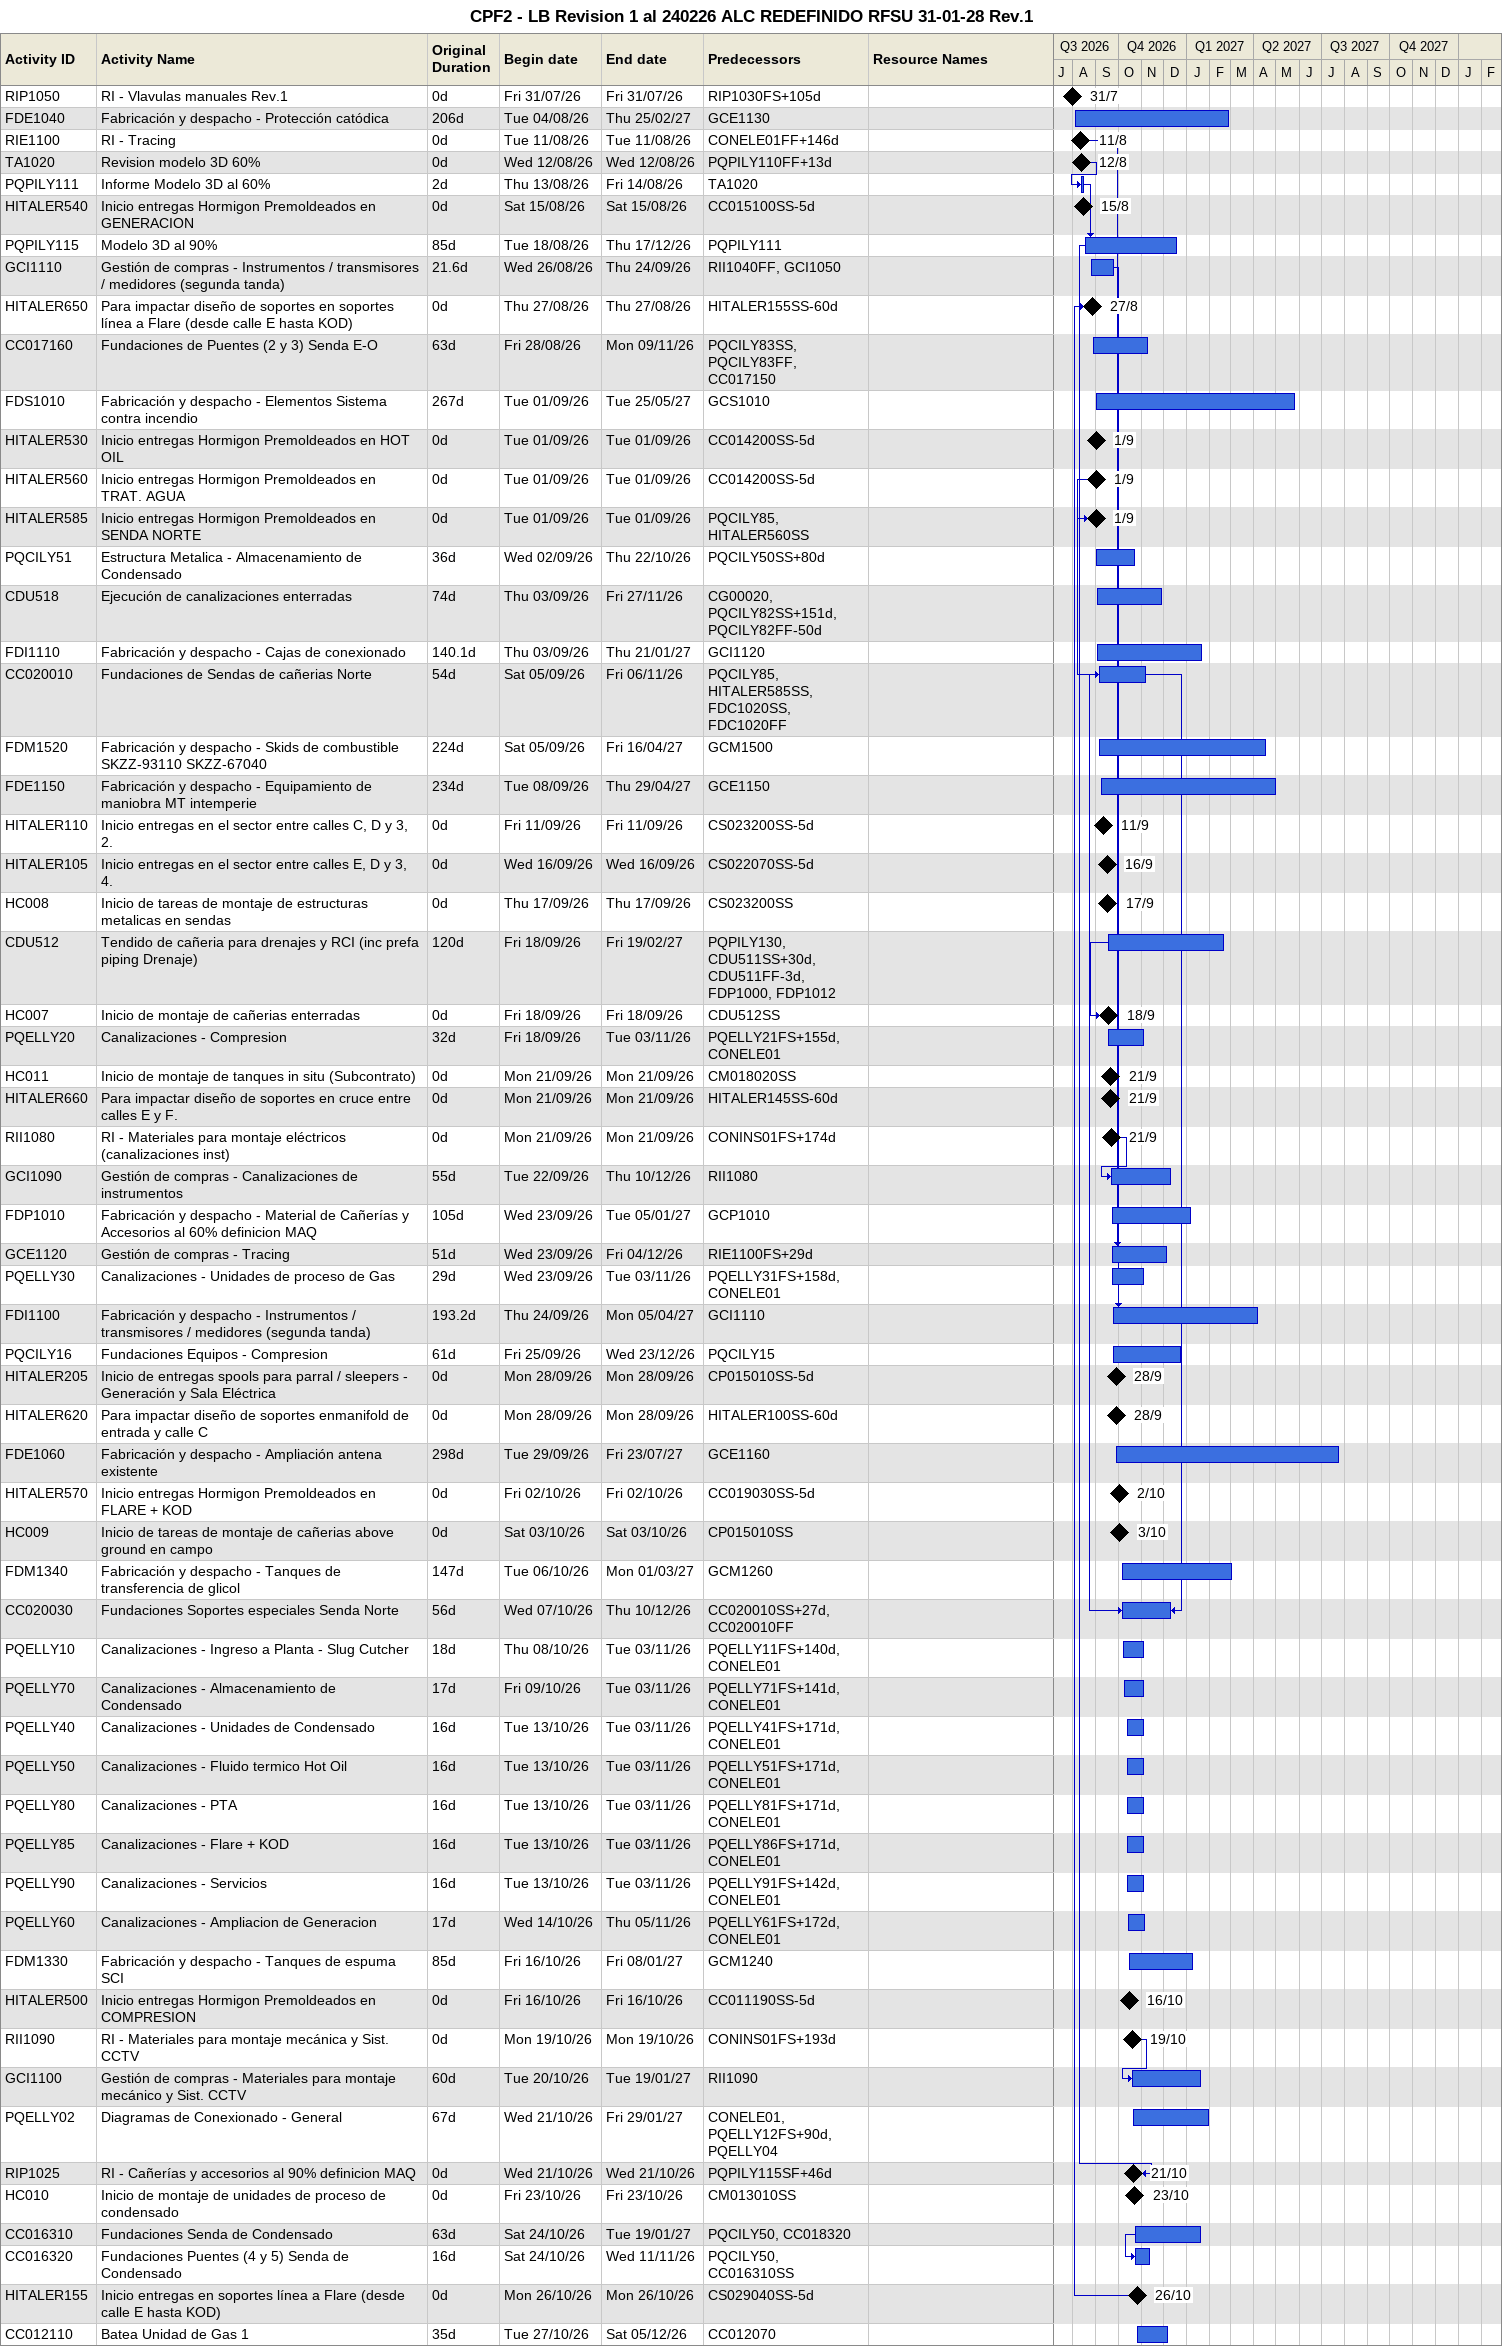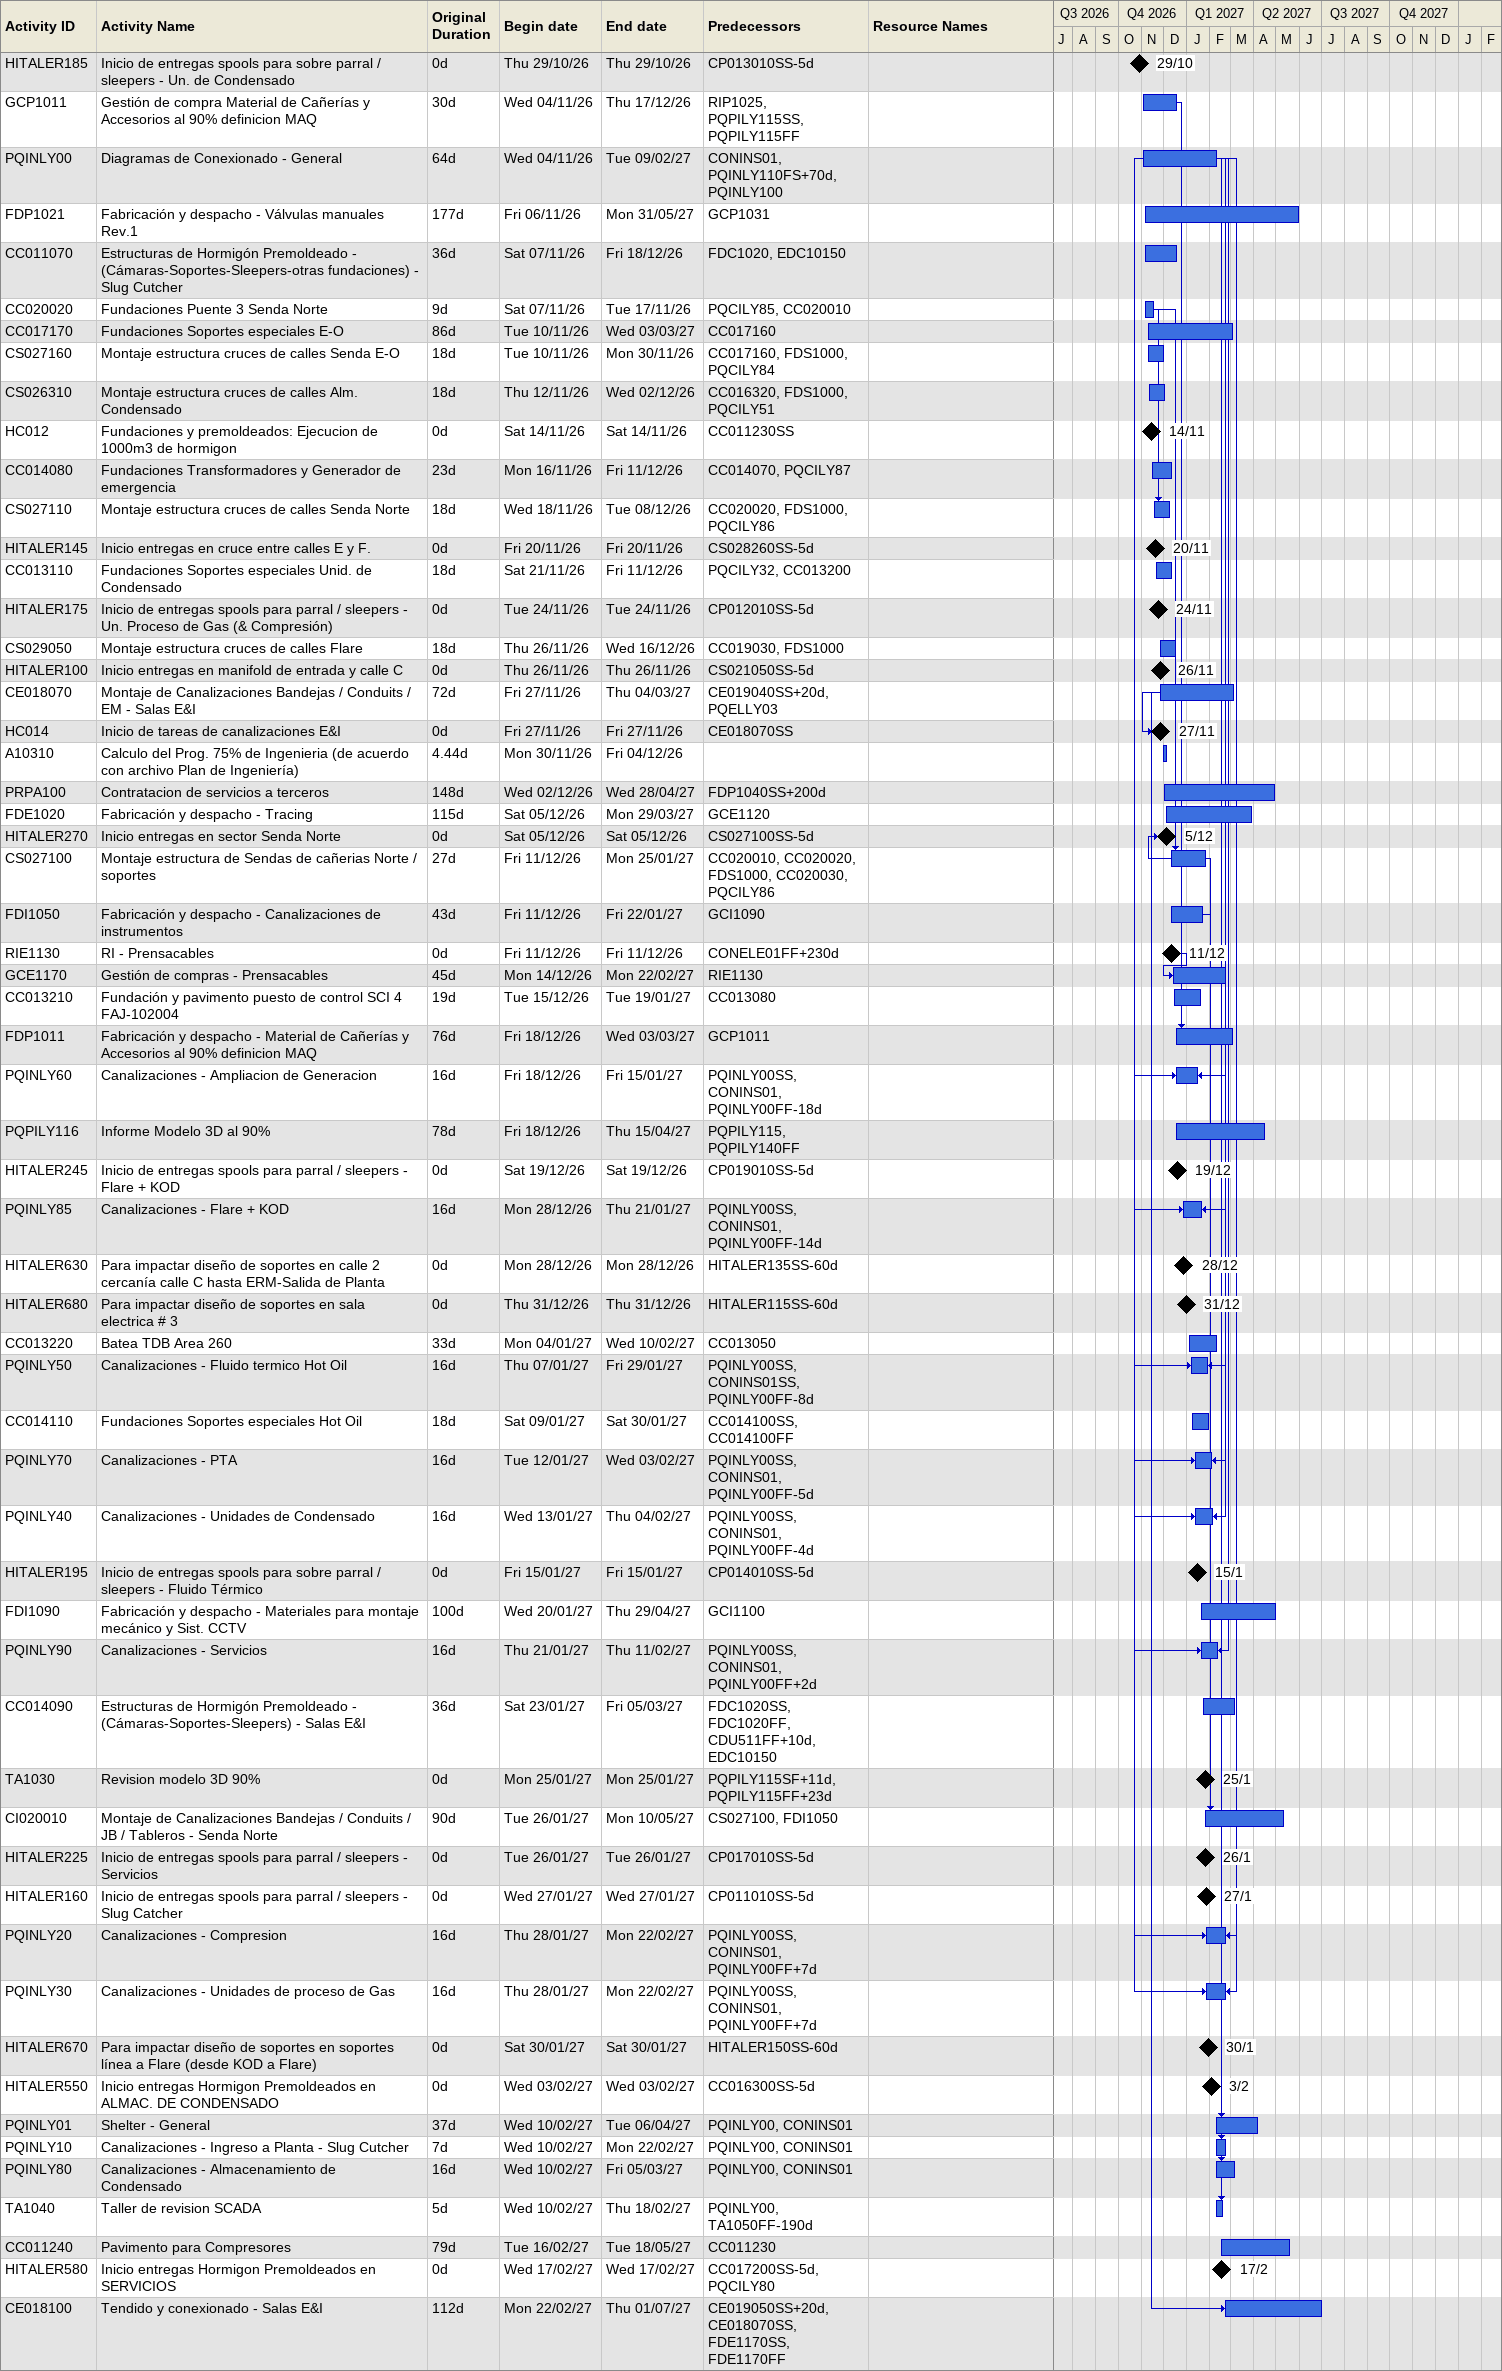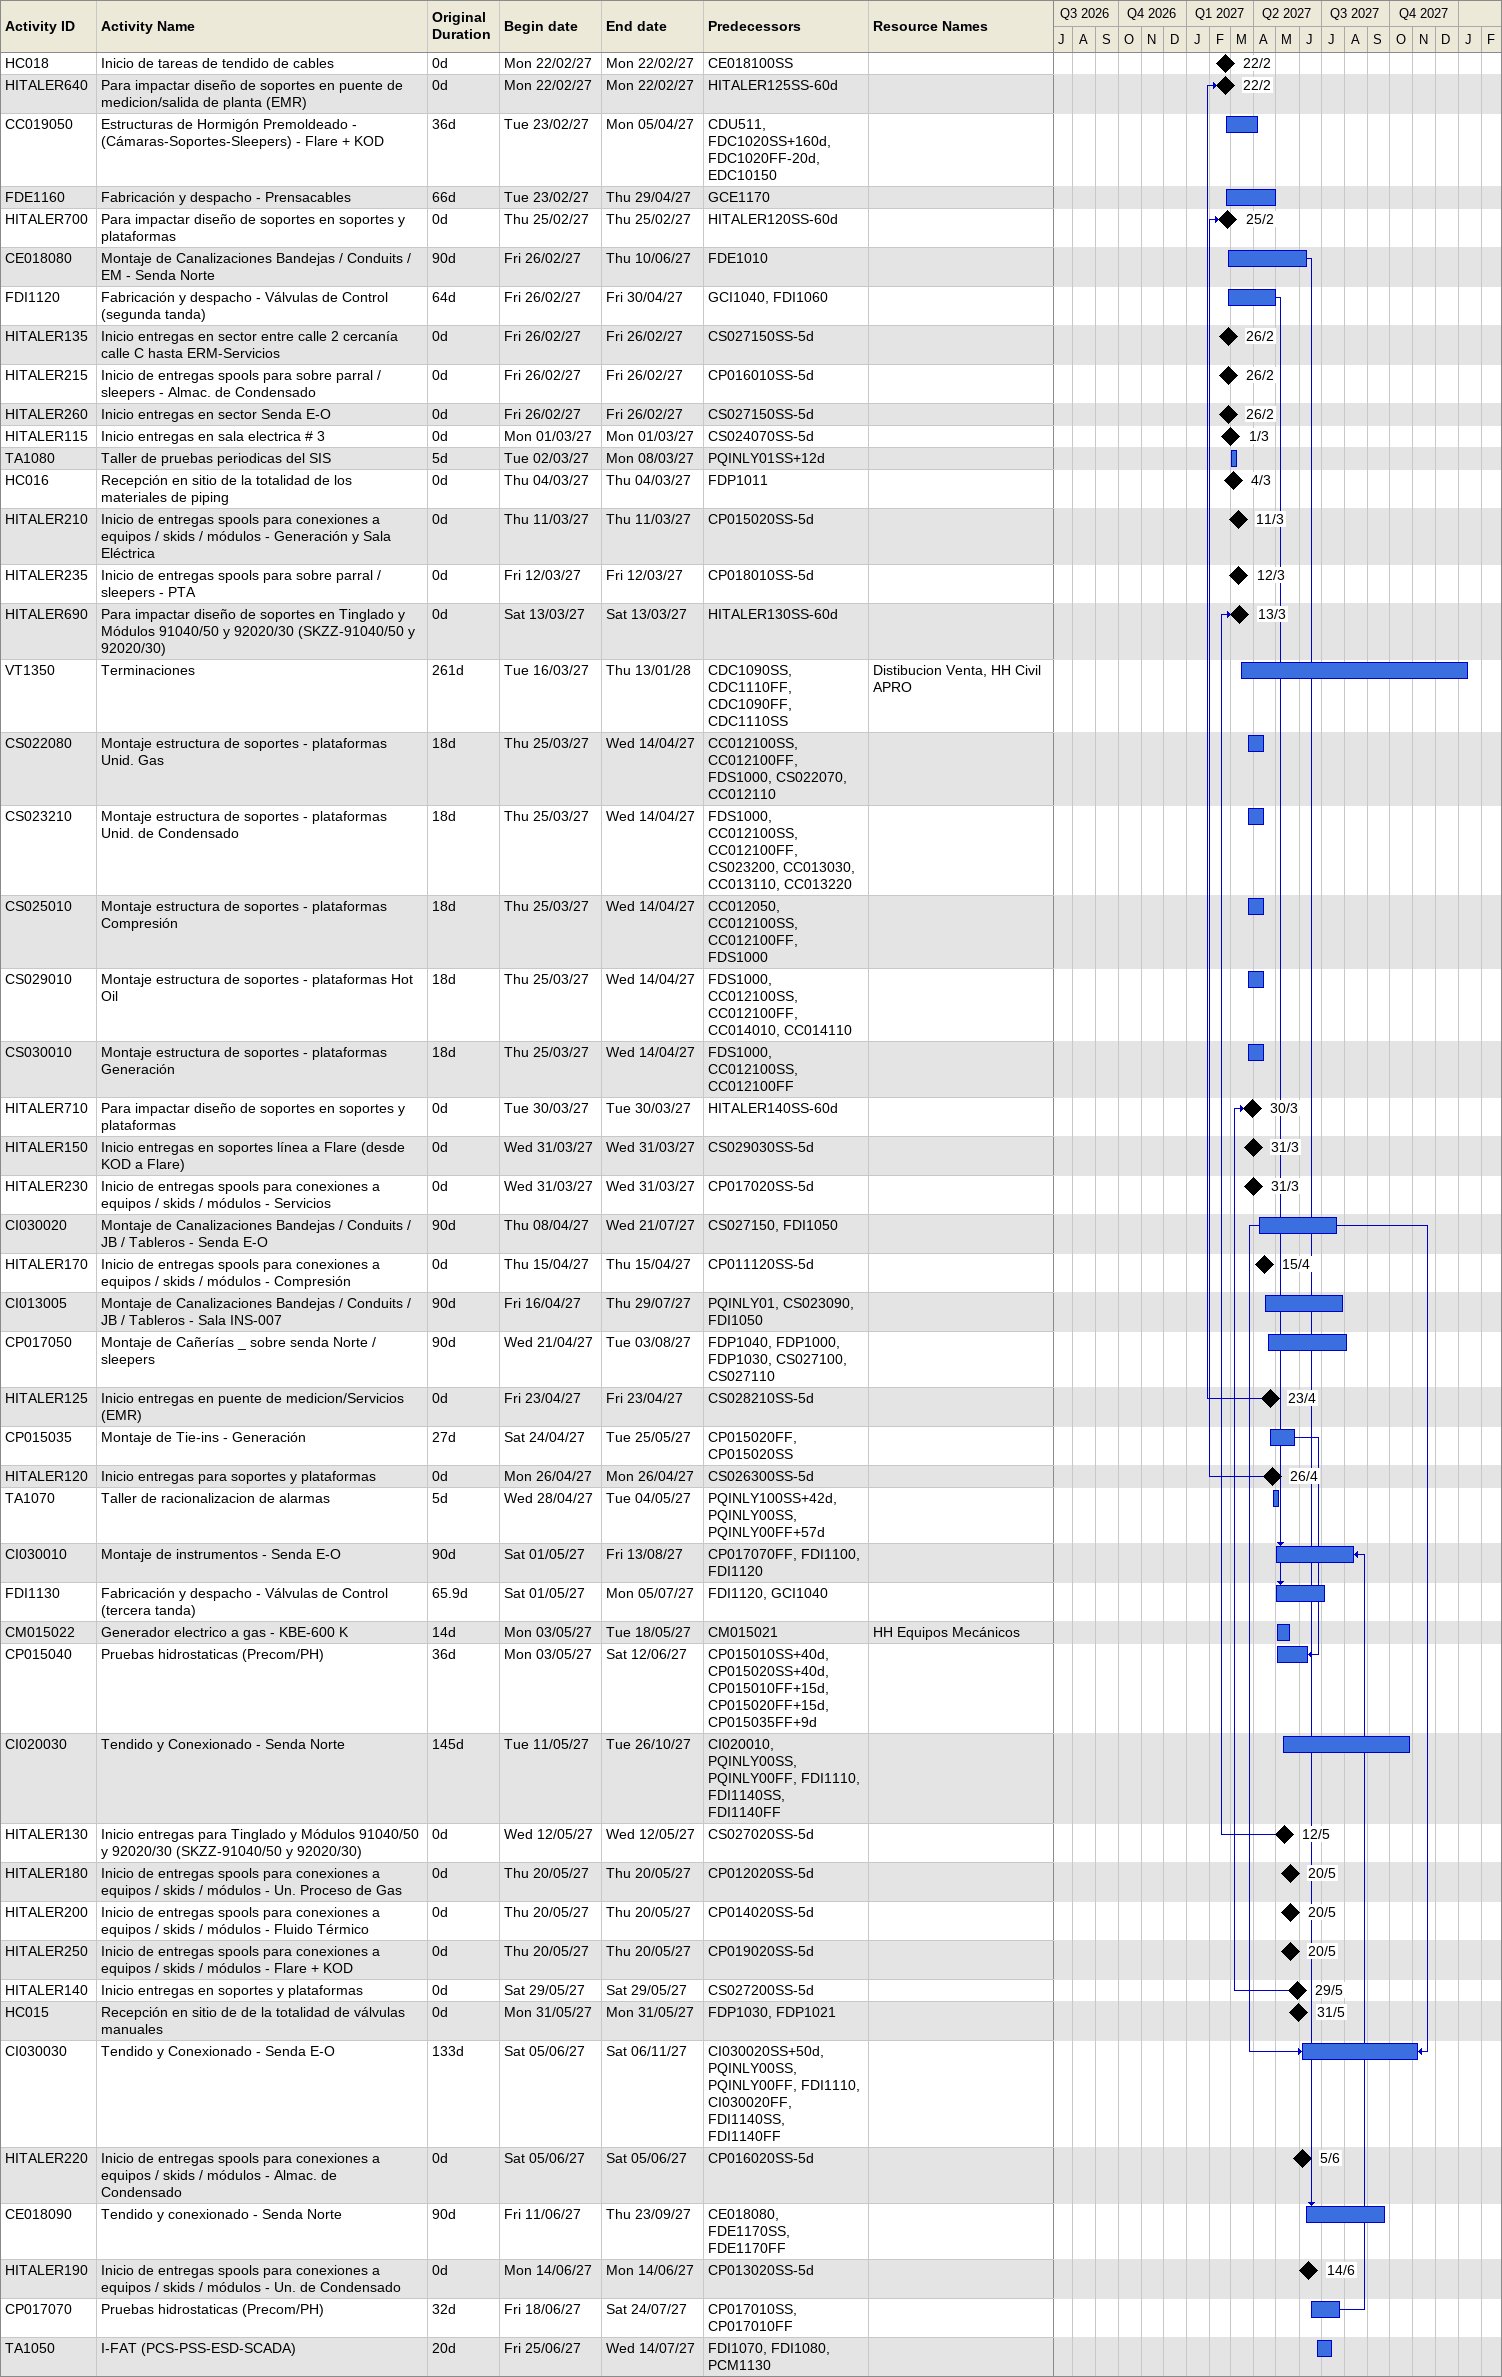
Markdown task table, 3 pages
CPF2 - LB Revision 1 al 240226 ALC REDEFINIDO RFSU 31-01-28 Rev.1

| ID | Level | Task | Original duration | Start | Finish | Predecessors | Resources |
|---|---|---|---|---|---|---|---|
| RIP1050 | 1 | RI - Vlavulas manuales Rev.1 | 0d | 2026-07-31 | 2026-07-31 | RIP1030FS+105d |  |
| FDE1040 | 1 | Fabricación y despacho - Protección catódica | 206d | 2026-08-04 | 2027-02-25 | GCE1130 |  |
| RIE1100 | 1 | RI - Tracing | 0d | 2026-08-11 | 2026-08-11 | CONELE01FF+146d |  |
| TA1020 | 1 | Revision modelo 3D 60% | 0d | 2026-08-12 | 2026-08-12 | PQPILY110FF+13d |  |
| PQPILY111 | 1 | Informe Modelo 3D al 60% | 2d | 2026-08-13 | 2026-08-14 | TA1020 |  |
| HITALER540 | 1 | Inicio entregas Hormigon Premoldeados en GENERACION | 0d | 2026-08-15 | 2026-08-15 | CC015100SS-5d |  |
| PQPILY115 | 1 | Modelo 3D al 90% | 85d | 2026-08-18 | 2026-12-17 | PQPILY111 |  |
| GCI1110 | 1 | Gestión de compras - Instrumentos / transmisores / medidores (segunda tanda) | 21.6d | 2026-08-26 | 2026-09-24 | RII1040FF, GCI1050 |  |
| HITALER650 | 1 | Para impactar diseño de soportes en soportes línea a Flare (desde calle E hasta KOD) | 0d | 2026-08-27 | 2026-08-27 | HITALER155SS-60d |  |
| CC017160 | 1 | Fundaciones de Puentes (2 y 3) Senda E-O | 63d | 2026-08-28 | 2026-11-09 | PQCILY83SS, PQCILY83FF, CC017150 |  |
| FDS1010 | 1 | Fabricación y despacho - Elementos Sistema contra incendio | 267d | 2026-09-01 | 2027-05-25 | GCS1010 |  |
| HITALER530 | 1 | Inicio entregas Hormigon Premoldeados en HOT OIL | 0d | 2026-09-01 | 2026-09-01 | CC014200SS-5d |  |
| HITALER560 | 1 | Inicio entregas Hormigon Premoldeados en TRAT. AGUA | 0d | 2026-09-01 | 2026-09-01 | CC014200SS-5d |  |
| HITALER585 | 1 | Inicio entregas Hormigon Premoldeados en SENDA NORTE | 0d | 2026-09-01 | 2026-09-01 | PQCILY85, HITALER560SS |  |
| PQCILY51 | 1 | Estructura Metalica - Almacenamiento de Condensado | 36d | 2026-09-02 | 2026-10-22 | PQCILY50SS+80d |  |
| CDU518 | 1 | Ejecución de canalizaciones enterradas | 74d | 2026-09-03 | 2026-11-27 | CG00020, PQCILY82SS+151d, PQCILY82FF-50d |  |
| FDI1110 | 1 | Fabricación y despacho - Cajas de conexionado | 140.1d | 2026-09-03 | 2027-01-21 | GCI1120 |  |
| CC020010 | 1 | Fundaciones de Sendas de cañerias Norte | 54d | 2026-09-05 | 2026-11-06 | PQCILY85, HITALER585SS, FDC1020SS, FDC1020FF |  |
| FDM1520 | 1 | Fabricación y despacho - Skids de combustible SKZZ-93110 SKZZ-67040 | 224d | 2026-09-05 | 2027-04-16 | GCM1500 |  |
| FDE1150 | 1 | Fabricación y despacho - Equipamiento de maniobra MT intemperie | 234d | 2026-09-08 | 2027-04-29 | GCE1150 |  |
| HITALER110 | 1 | Inicio entregas en el sector entre calles C, D y 3, 2. | 0d | 2026-09-11 | 2026-09-11 | CS023200SS-5d |  |
| HITALER105 | 1 | Inicio entregas en el sector entre calles E, D y 3, 4. | 0d | 2026-09-16 | 2026-09-16 | CS022070SS-5d |  |
| HC008 | 1 | Inicio de tareas de montaje de estructuras metalicas en sendas | 0d | 2026-09-17 | 2026-09-17 | CS023200SS |  |
| CDU512 | 1 | Tendido de cañeria para drenajes y RCI (inc prefa piping Drenaje) | 120d | 2026-09-18 | 2027-02-19 | PQPILY130, CDU511SS+30d, CDU511FF-3d, FDP1000, FDP1012 |  |
| HC007 | 1 | Inicio de montaje de cañerias enterradas | 0d | 2026-09-18 | 2026-09-18 | CDU512SS |  |
| PQELLY20 | 1 | Canalizaciones - Compresion | 32d | 2026-09-18 | 2026-11-03 | PQELLY21FS+155d, CONELE01 |  |
| HC011 | 1 | Inicio de montaje de tanques in situ (Subcontrato) | 0d | 2026-09-21 | 2026-09-21 | CM018020SS |  |
| HITALER660 | 1 | Para impactar diseño de soportes en cruce entre calles E y F. | 0d | 2026-09-21 | 2026-09-21 | HITALER145SS-60d |  |
| RII1080 | 1 | RI - Materiales para montaje eléctricos (canalizaciones inst) | 0d | 2026-09-21 | 2026-09-21 | CONINS01FS+174d |  |
| GCI1090 | 1 | Gestión de compras - Canalizaciones de instrumentos | 55d | 2026-09-22 | 2026-12-10 | RII1080 |  |
| FDP1010 | 1 | Fabricación y despacho - Material de Cañerías y Accesorios al 60% definicion MAQ | 105d | 2026-09-23 | 2027-01-05 | GCP1010 |  |
| GCE1120 | 1 | Gestión de compras - Tracing | 51d | 2026-09-23 | 2026-12-04 | RIE1100FS+29d |  |
| PQELLY30 | 1 | Canalizaciones - Unidades de proceso de Gas | 29d | 2026-09-23 | 2026-11-03 | PQELLY31FS+158d, CONELE01 |  |
| FDI1100 | 1 | Fabricación y despacho - Instrumentos / transmisores / medidores (segunda tanda) | 193.2d | 2026-09-24 | 2027-04-05 | GCI1110 |  |
| PQCILY16 | 1 | Fundaciones Equipos - Compresion | 61d | 2026-09-25 | 2026-12-23 | PQCILY15 |  |
| HITALER205 | 1 | Inicio de entregas spools para parral / sleepers - Generación y Sala Eléctrica | 0d | 2026-09-28 | 2026-09-28 | CP015010SS-5d |  |
| HITALER620 | 1 | Para impactar diseño de soportes enmanifold de entrada y calle C | 0d | 2026-09-28 | 2026-09-28 | HITALER100SS-60d |  |
| FDE1060 | 1 | Fabricación y despacho - Ampliación antena existente | 298d | 2026-09-29 | 2027-07-23 | GCE1160 |  |
| HITALER570 | 1 | Inicio entregas Hormigon Premoldeados en FLARE + KOD | 0d | 2026-10-02 | 2026-10-02 | CC019030SS-5d |  |
| HC009 | 1 | Inicio de tareas de montaje de cañerias above ground en campo | 0d | 2026-10-03 | 2026-10-03 | CP015010SS |  |
| FDM1340 | 1 | Fabricación y despacho - Tanques de transferencia de glicol | 147d | 2026-10-06 | 2027-03-01 | GCM1260 |  |
| CC020030 | 1 | Fundaciones Soportes especiales Senda Norte | 56d | 2026-10-07 | 2026-12-10 | CC020010SS+27d, CC020010FF |  |
| PQELLY10 | 1 | Canalizaciones - Ingreso a Planta - Slug Cutcher | 18d | 2026-10-08 | 2026-11-03 | PQELLY11FS+140d, CONELE01 |  |
| PQELLY70 | 1 | Canalizaciones - Almacenamiento de Condensado | 17d | 2026-10-09 | 2026-11-03 | PQELLY71FS+141d, CONELE01 |  |
| PQELLY40 | 1 | Canalizaciones - Unidades de Condensado | 16d | 2026-10-13 | 2026-11-03 | PQELLY41FS+171d, CONELE01 |  |
| PQELLY50 | 1 | Canalizaciones - Fluido termico Hot Oil | 16d | 2026-10-13 | 2026-11-03 | PQELLY51FS+171d, CONELE01 |  |
| PQELLY80 | 1 | Canalizaciones - PTA | 16d | 2026-10-13 | 2026-11-03 | PQELLY81FS+171d, CONELE01 |  |
| PQELLY85 | 1 | Canalizaciones - Flare + KOD | 16d | 2026-10-13 | 2026-11-03 | PQELLY86FS+171d, CONELE01 |  |
| PQELLY90 | 1 | Canalizaciones - Servicios | 16d | 2026-10-13 | 2026-11-03 | PQELLY91FS+142d, CONELE01 |  |
| PQELLY60 | 1 | Canalizaciones - Ampliacion de Generacion | 17d | 2026-10-14 | 2026-11-05 | PQELLY61FS+172d, CONELE01 |  |
| FDM1330 | 1 | Fabricación y despacho - Tanques de espuma SCI | 85d | 2026-10-16 | 2027-01-08 | GCM1240 |  |
| HITALER500 | 1 | Inicio entregas Hormigon Premoldeados en COMPRESION | 0d | 2026-10-16 | 2026-10-16 | CC011190SS-5d |  |
| RII1090 | 1 | RI - Materiales para montaje mecánica y Sist. CCTV | 0d | 2026-10-19 | 2026-10-19 | CONINS01FS+193d |  |
| GCI1100 | 1 | Gestión de compras - Materiales para montaje mecánico y Sist. CCTV | 60d | 2026-10-20 | 2027-01-19 | RII1090 |  |
| PQELLY02 | 1 | Diagramas de Conexionado - General | 67d | 2026-10-21 | 2027-01-29 | CONELE01, PQELLY12FS+90d, PQELLY04 |  |
| RIP1025 | 1 | RI - Cañerías y accesorios al 90% definicion MAQ | 0d | 2026-10-21 | 2026-10-21 | PQPILY115SF+46d |  |
| HC010 | 1 | Inicio de montaje de unidades de proceso de condensado | 0d | 2026-10-23 | 2026-10-23 | CM013010SS |  |
| CC016310 | 1 | Fundaciones Senda de Condensado | 63d | 2026-10-24 | 2027-01-19 | PQCILY50, CC018320 |  |
| CC016320 | 1 | Fundaciones Puentes (4 y 5) Senda de Condensado | 16d | 2026-10-24 | 2026-11-11 | PQCILY50, CC016310SS |  |
| HITALER155 | 1 | Inicio entregas en soportes línea a Flare (desde calle E hasta KOD) | 0d | 2026-10-26 | 2026-10-26 | CS029040SS-5d |  |
| CC012110 | 1 | Batea Unidad de Gas 1 | 35d | 2026-10-27 | 2026-12-05 | CC012070 |  |
| HITALER185 | 1 | Inicio de entregas spools para sobre parral / sleepers - Un. de Condensado | 0d | 2026-10-29 | 2026-10-29 | CP013010SS-5d |  |
| GCP1011 | 1 | Gestión de compra Material de Cañerías y Accesorios al 90% definicion MAQ | 30d | 2026-11-04 | 2026-12-17 | RIP1025, PQPILY115SS, PQPILY115FF |  |
| PQINLY00 | 1 | Diagramas de Conexionado - General | 64d | 2026-11-04 | 2027-02-09 | CONINS01, PQINLY110FS+70d, PQINLY100 |  |
| FDP1021 | 1 | Fabricación y despacho - Válvulas manuales Rev.1 | 177d | 2026-11-06 | 2027-05-31 | GCP1031 |  |
| CC011070 | 1 | Estructuras de Hormigón Premoldeado - (Cámaras-Soportes-Sleepers-otras fundaciones) - Slug Cutcher | 36d | 2026-11-07 | 2026-12-18 | FDC1020, EDC10150 |  |
| CC020020 | 1 | Fundaciones Puente 3 Senda Norte | 9d | 2026-11-07 | 2026-11-17 | PQCILY85, CC020010 |  |
| CC017170 | 1 | Fundaciones Soportes especiales E-O | 86d | 2026-11-10 | 2027-03-03 | CC017160 |  |
| CS027160 | 1 | Montaje estructura cruces de calles Senda E-O | 18d | 2026-11-10 | 2026-11-30 | CC017160, FDS1000, PQCILY84 |  |
| CS026310 | 1 | Montaje estructura cruces de calles Alm. Condensado | 18d | 2026-11-12 | 2026-12-02 | CC016320, FDS1000, PQCILY51 |  |
| HC012 | 1 | Fundaciones y premoldeados: Ejecucion de 1000m3 de hormigon | 0d | 2026-11-14 | 2026-11-14 | CC011230SS |  |
| CC014080 | 1 | Fundaciones Transformadores y Generador de emergencia | 23d | 2026-11-16 | 2026-12-11 | CC014070, PQCILY87 |  |
| CS027110 | 1 | Montaje estructura cruces de calles Senda Norte | 18d | 2026-11-18 | 2026-12-08 | CC020020, FDS1000, PQCILY86 |  |
| HITALER145 | 1 | Inicio entregas en cruce entre calles E y F. | 0d | 2026-11-20 | 2026-11-20 | CS028260SS-5d |  |
| CC013110 | 1 | Fundaciones Soportes especiales Unid. de Condensado | 18d | 2026-11-21 | 2026-12-11 | PQCILY32, CC013200 |  |
| HITALER175 | 1 | Inicio de entregas spools para parral / sleepers - Un. Proceso de Gas (& Compresión) | 0d | 2026-11-24 | 2026-11-24 | CP012010SS-5d |  |
| CS029050 | 1 | Montaje estructura cruces de calles Flare | 18d | 2026-11-26 | 2026-12-16 | CC019030, FDS1000 |  |
| HITALER100 | 1 | Inicio entregas en manifold de entrada y calle C | 0d | 2026-11-26 | 2026-11-26 | CS021050SS-5d |  |
| CE018070 | 1 | Montaje de Canalizaciones Bandejas / Conduits / EM - Salas E&I | 72d | 2026-11-27 | 2027-03-04 | CE019040SS+20d, PQELLY03 |  |
| HC014 | 1 | Inicio de tareas de canalizaciones E&I | 0d | 2026-11-27 | 2026-11-27 | CE018070SS |  |
| A10310 | 1 | Calculo del Prog. 75% de Ingenieria (de acuerdo con archivo Plan de Ingeniería) | 4.44d | 2026-11-30 | 2026-12-04 |  |  |
| PRPA100 | 1 | Contratacion de servicios a terceros | 148d | 2026-12-02 | 2027-04-28 | FDP1040SS+200d |  |
| FDE1020 | 1 | Fabricación y despacho - Tracing | 115d | 2026-12-05 | 2027-03-29 | GCE1120 |  |
| HITALER270 | 1 | Inicio entregas en sector Senda Norte | 0d | 2026-12-05 | 2026-12-05 | CS027100SS-5d |  |
| CS027100 | 1 | Montaje estructura de Sendas de cañerias Norte / soportes | 27d | 2026-12-11 | 2027-01-25 | CC020010, CC020020, FDS1000, CC020030, PQCILY86 |  |
| FDI1050 | 1 | Fabricación y despacho - Canalizaciones de instrumentos | 43d | 2026-12-11 | 2027-01-22 | GCI1090 |  |
| RIE1130 | 1 | RI - Prensacables | 0d | 2026-12-11 | 2026-12-11 | CONELE01FF+230d |  |
| GCE1170 | 1 | Gestión de compras - Prensacables | 45d | 2026-12-14 | 2027-02-22 | RIE1130 |  |
| CC013210 | 1 | Fundación y pavimento puesto de control SCI 4 FAJ-102004 | 19d | 2026-12-15 | 2027-01-19 | CC013080 |  |
| FDP1011 | 1 | Fabricación y despacho - Material de Cañerías y Accesorios al 90% definicion MAQ | 76d | 2026-12-18 | 2027-03-03 | GCP1011 |  |
| PQINLY60 | 1 | Canalizaciones - Ampliacion de Generacion | 16d | 2026-12-18 | 2027-01-15 | PQINLY00SS, CONINS01, PQINLY00FF-18d |  |
| PQPILY116 | 1 | Informe Modelo 3D al 90% | 78d | 2026-12-18 | 2027-04-15 | PQPILY115, PQPILY140FF |  |
| HITALER245 | 1 | Inicio de entregas spools para parral / sleepers - Flare + KOD | 0d | 2026-12-19 | 2026-12-19 | CP019010SS-5d |  |
| PQINLY85 | 1 | Canalizaciones - Flare + KOD | 16d | 2026-12-28 | 2027-01-21 | PQINLY00SS, CONINS01, PQINLY00FF-14d |  |
| HITALER630 | 1 | Para impactar diseño de soportes en calle 2 cercanía calle C hasta ERM-Salida de Planta | 0d | 2026-12-28 | 2026-12-28 | HITALER135SS-60d |  |
| HITALER680 | 1 | Para impactar diseño de soportes en sala electrica # 3 | 0d | 2026-12-31 | 2026-12-31 | HITALER115SS-60d |  |
| CC013220 | 1 | Batea TDB Area 260 | 33d | 2027-01-04 | 2027-02-10 | CC013050 |  |
| PQINLY50 | 1 | Canalizaciones - Fluido termico Hot Oil | 16d | 2027-01-07 | 2027-01-29 | PQINLY00SS, CONINS01SS, PQINLY00FF-8d |  |
| CC014110 | 1 | Fundaciones Soportes especiales Hot Oil | 18d | 2027-01-09 | 2027-01-30 | CC014100SS, CC014100FF |  |
| PQINLY70 | 1 | Canalizaciones - PTA | 16d | 2027-01-12 | 2027-02-03 | PQINLY00SS, CONINS01, PQINLY00FF-5d |  |
| PQINLY40 | 1 | Canalizaciones - Unidades de Condensado | 16d | 2027-01-13 | 2027-02-04 | PQINLY00SS, CONINS01, PQINLY00FF-4d |  |
| HITALER195 | 1 | Inicio de entregas spools para sobre parral / sleepers - Fluido Térmico | 0d | 2027-01-15 | 2027-01-15 | CP014010SS-5d |  |
| FDI1090 | 1 | Fabricación y despacho - Materiales para montaje mecánico y Sist. CCTV | 100d | 2027-01-20 | 2027-04-29 | GCI1100 |  |
| PQINLY90 | 1 | Canalizaciones - Servicios | 16d | 2027-01-21 | 2027-02-11 | PQINLY00SS, CONINS01, PQINLY00FF+2d |  |
| CC014090 | 1 | Estructuras de Hormigón Premoldeado - (Cámaras-Soportes-Sleepers) - Salas E&I | 36d | 2027-01-23 | 2027-03-05 | FDC1020SS, FDC1020FF, CDU511FF+10d, EDC10150 |  |
| TA1030 | 1 | Revision modelo 3D 90% | 0d | 2027-01-25 | 2027-01-25 | PQPILY115SF+11d, PQPILY115FF+23d |  |
| CI020010 | 1 | Montaje de Canalizaciones Bandejas / Conduits / JB / Tableros - Senda Norte | 90d | 2027-01-26 | 2027-05-10 | CS027100, FDI1050 |  |
| HITALER225 | 1 | Inicio de entregas spools para parral / sleepers - Servicios | 0d | 2027-01-26 | 2027-01-26 | CP017010SS-5d |  |
| HITALER160 | 1 | Inicio de entregas spools para parral / sleepers - Slug Catcher | 0d | 2027-01-27 | 2027-01-27 | CP011010SS-5d |  |
| PQINLY20 | 1 | Canalizaciones - Compresion | 16d | 2027-01-28 | 2027-02-22 | PQINLY00SS, CONINS01, PQINLY00FF+7d |  |
| PQINLY30 | 1 | Canalizaciones - Unidades de proceso de Gas | 16d | 2027-01-28 | 2027-02-22 | PQINLY00SS, CONINS01, PQINLY00FF+7d |  |
| HITALER670 | 1 | Para impactar diseño de soportes en soportes línea a Flare (desde KOD a Flare) | 0d | 2027-01-30 | 2027-01-30 | HITALER150SS-60d |  |
| HITALER550 | 1 | Inicio entregas Hormigon Premoldeados en ALMAC. DE CONDENSADO | 0d | 2027-02-03 | 2027-02-03 | CC016300SS-5d |  |
| PQINLY01 | 1 | Shelter - General | 37d | 2027-02-10 | 2027-04-06 | PQINLY00, CONINS01 |  |
| PQINLY10 | 1 | Canalizaciones - Ingreso a Planta - Slug Cutcher | 7d | 2027-02-10 | 2027-02-22 | PQINLY00, CONINS01 |  |
| PQINLY80 | 1 | Canalizaciones - Almacenamiento de Condensado | 16d | 2027-02-10 | 2027-03-05 | PQINLY00, CONINS01 |  |
| TA1040 | 1 | Taller de revision SCADA | 5d | 2027-02-10 | 2027-02-18 | PQINLY00, TA1050FF-190d |  |
| CC011240 | 1 | Pavimento para Compresores | 79d | 2027-02-16 | 2027-05-18 | CC011230 |  |
| HITALER580 | 1 | Inicio entregas Hormigon Premoldeados en SERVICIOS | 0d | 2027-02-17 | 2027-02-17 | CC017200SS-5d, PQCILY80 |  |
| CE018100 | 1 | Tendido y conexionado - Salas E&I | 112d | 2027-02-22 | 2027-07-01 | CE019050SS+20d, CE018070SS, FDE1170SS, FDE1170FF |  |
| HC018 | 1 | Inicio de tareas de tendido de cables | 0d | 2027-02-22 | 2027-02-22 | CE018100SS |  |
| HITALER640 | 1 | Para impactar diseño de soportes en puente de medicion/salida de planta (EMR) | 0d | 2027-02-22 | 2027-02-22 | HITALER125SS-60d |  |
| CC019050 | 1 | Estructuras de Hormigón Premoldeado - (Cámaras-Soportes-Sleepers) - Flare + KOD | 36d | 2027-02-23 | 2027-04-05 | CDU511, FDC1020SS+160d, FDC1020FF-20d, EDC10150 |  |
| FDE1160 | 1 | Fabricación y despacho - Prensacables | 66d | 2027-02-23 | 2027-04-29 | GCE1170 |  |
| HITALER700 | 1 | Para impactar diseño de soportes en soportes y plataformas | 0d | 2027-02-25 | 2027-02-25 | HITALER120SS-60d |  |
| CE018080 | 1 | Montaje de Canalizaciones Bandejas / Conduits / EM - Senda Norte | 90d | 2027-02-26 | 2027-06-10 | FDE1010 |  |
| FDI1120 | 1 | Fabricación y despacho - Válvulas de Control (segunda tanda) | 64d | 2027-02-26 | 2027-04-30 | GCI1040, FDI1060 |  |
| HITALER135 | 1 | Inicio entregas en sector entre calle 2 cercanía calle C hasta ERM-Servicios | 0d | 2027-02-26 | 2027-02-26 | CS027150SS-5d |  |
| HITALER215 | 1 | Inicio de entregas spools para sobre parral / sleepers - Almac. de Condensado | 0d | 2027-02-26 | 2027-02-26 | CP016010SS-5d |  |
| HITALER260 | 1 | Inicio entregas en sector Senda E-O | 0d | 2027-02-26 | 2027-02-26 | CS027150SS-5d |  |
| HITALER115 | 1 | Inicio entregas en sala electrica # 3 | 0d | 2027-03-01 | 2027-03-01 | CS024070SS-5d |  |
| TA1080 | 1 | Taller de pruebas periodicas del SIS | 5d | 2027-03-02 | 2027-03-08 | PQINLY01SS+12d |  |
| HC016 | 1 | Recepción en sitio de la totalidad de los materiales de piping | 0d | 2027-03-04 | 2027-03-04 | FDP1011 |  |
| HITALER210 | 1 | Inicio de entregas spools para conexiones a equipos / skids / módulos - Generación y Sala Eléctrica | 0d | 2027-03-11 | 2027-03-11 | CP015020SS-5d |  |
| HITALER235 | 1 | Inicio de entregas spools para sobre parral / sleepers - PTA | 0d | 2027-03-12 | 2027-03-12 | CP018010SS-5d |  |
| HITALER690 | 1 | Para impactar diseño de soportes en Tinglado y Módulos 91040/50 y 92020/30 (SKZZ-91040/50 y 92020/30) | 0d | 2027-03-13 | 2027-03-13 | HITALER130SS-60d |  |
| VT1350 | 1 | Terminaciones | 261d | 2027-03-16 | 2028-01-13 | CDC1090SS, CDC1110FF, CDC1090FF, CDC1110SS | Distibucion Venta, HH Civil APRO |
| CS022080 | 1 | Montaje estructura de soportes - plataformas Unid. Gas | 18d | 2027-03-25 | 2027-04-14 | CC012100SS, CC012100FF, FDS1000, CS022070, CC012110 |  |
| CS023210 | 1 | Montaje estructura de soportes - plataformas Unid. de Condensado | 18d | 2027-03-25 | 2027-04-14 | FDS1000, CC012100SS, CC012100FF, CS023200, CC013030, CC013110, CC013220 |  |
| CS025010 | 1 | Montaje estructura de soportes - plataformas Compresión | 18d | 2027-03-25 | 2027-04-14 | CC012050, CC012100SS, CC012100FF, FDS1000 |  |
| CS029010 | 1 | Montaje estructura de soportes - plataformas Hot Oil | 18d | 2027-03-25 | 2027-04-14 | FDS1000, CC012100SS, CC012100FF, CC014010, CC014110 |  |
| CS030010 | 1 | Montaje estructura de soportes - plataformas Generación | 18d | 2027-03-25 | 2027-04-14 | FDS1000, CC012100SS, CC012100FF |  |
| HITALER710 | 1 | Para impactar diseño de soportes en soportes y plataformas | 0d | 2027-03-30 | 2027-03-30 | HITALER140SS-60d |  |
| HITALER150 | 1 | Inicio entregas en soportes línea a Flare (desde KOD a Flare) | 0d | 2027-03-31 | 2027-03-31 | CS029030SS-5d |  |
| HITALER230 | 1 | Inicio de entregas spools para conexiones a equipos / skids / módulos - Servicios | 0d | 2027-03-31 | 2027-03-31 | CP017020SS-5d |  |
| CI030020 | 1 | Montaje de Canalizaciones Bandejas / Conduits / JB / Tableros - Senda E-O | 90d | 2027-04-08 | 2027-07-21 | CS027150, FDI1050 |  |
| HITALER170 | 1 | Inicio de entregas spools para conexiones a equipos / skids / módulos - Compresión | 0d | 2027-04-15 | 2027-04-15 | CP011120SS-5d |  |
| CI013005 | 1 | Montaje de Canalizaciones Bandejas / Conduits / JB / Tableros - Sala INS-007 | 90d | 2027-04-16 | 2027-07-29 | PQINLY01, CS023090, FDI1050 |  |
| CP017050 | 1 | Montaje de Cañerías _ sobre senda Norte / sleepers | 90d | 2027-04-21 | 2027-08-03 | FDP1040, FDP1000, FDP1030, CS027100, CS027110 |  |
| HITALER125 | 1 | Inicio entregas en puente de medicion/Servicios (EMR) | 0d | 2027-04-23 | 2027-04-23 | CS028210SS-5d |  |
| CP015035 | 1 | Montaje de Tie-ins - Generación | 27d | 2027-04-24 | 2027-05-25 | CP015020FF, CP015020SS |  |
| HITALER120 | 1 | Inicio entregas para soportes y plataformas | 0d | 2027-04-26 | 2027-04-26 | CS026300SS-5d |  |
| TA1070 | 1 | Taller de racionalizacion de alarmas | 5d | 2027-04-28 | 2027-05-04 | PQINLY100SS+42d, PQINLY00SS, PQINLY00FF+57d |  |
| CI030010 | 1 | Montaje de instrumentos - Senda E-O | 90d | 2027-05-01 | 2027-08-13 | CP017070FF, FDI1100, FDI1120 |  |
| FDI1130 | 1 | Fabricación y despacho - Válvulas de Control (tercera tanda) | 65.9d | 2027-05-01 | 2027-07-05 | FDI1120, GCI1040 |  |
| CM015022 | 1 | Generador electrico a gas - KBE-600 K | 14d | 2027-05-03 | 2027-05-18 | CM015021 | HH Equipos Mecánicos |
| CP015040 | 1 | Pruebas hidrostaticas (Precom/PH) | 36d | 2027-05-03 | 2027-06-12 | CP015010SS+40d, CP015020SS+40d, CP015010FF+15d, CP015020FF+15d, CP015035FF+9d |  |
| CI020030 | 1 | Tendido y Conexionado - Senda Norte | 145d | 2027-05-11 | 2027-10-26 | CI020010, PQINLY00SS, PQINLY00FF, FDI1110, FDI1140SS, FDI1140FF |  |
| HITALER130 | 1 | Inicio entregas para Tinglado y Módulos 91040/50 y 92020/30 (SKZZ-91040/50 y 92020/30) | 0d | 2027-05-12 | 2027-05-12 | CS027020SS-5d |  |
| HITALER180 | 1 | Inicio de entregas spools para conexiones a equipos / skids / módulos - Un. Proceso de Gas | 0d | 2027-05-20 | 2027-05-20 | CP012020SS-5d |  |
| HITALER200 | 1 | Inicio de entregas spools para conexiones a equipos / skids / módulos - Fluido Térmico | 0d | 2027-05-20 | 2027-05-20 | CP014020SS-5d |  |
| HITALER250 | 1 | Inicio de entregas spools para conexiones a equipos / skids / módulos - Flare + KOD | 0d | 2027-05-20 | 2027-05-20 | CP019020SS-5d |  |
| HITALER140 | 1 | Inicio entregas en soportes y plataformas | 0d | 2027-05-29 | 2027-05-29 | CS027200SS-5d |  |
| HC015 | 1 | Recepción en sitio de de la totalidad de válvulas manuales | 0d | 2027-05-31 | 2027-05-31 | FDP1030, FDP1021 |  |
| CI030030 | 1 | Tendido y Conexionado - Senda E-O | 133d | 2027-06-05 | 2027-11-06 | CI030020SS+50d, PQINLY00SS, PQINLY00FF, FDI1110, CI030020FF, FDI1140SS, FDI1140FF |  |
| HITALER220 | 1 | Inicio de entregas spools para conexiones a equipos / skids / módulos - Almac. de Condensado | 0d | 2027-06-05 | 2027-06-05 | CP016020SS-5d |  |
| CE018090 | 1 | Tendido y conexionado - Senda Norte | 90d | 2027-06-11 | 2027-09-23 | CE018080, FDE1170SS, FDE1170FF |  |
| HITALER190 | 1 | Inicio de entregas spools para conexiones a equipos / skids / módulos - Un. de Condensado | 0d | 2027-06-14 | 2027-06-14 | CP013020SS-5d |  |
| CP017070 | 1 | Pruebas hidrostaticas (Precom/PH) | 32d | 2027-06-18 | 2027-07-24 | CP017010SS, CP017010FF |  |
| TA1050 | 1 | I-FAT (PCS-PSS-ESD-SCADA) | 20d | 2027-06-25 | 2027-07-14 | FDI1070, FDI1080, PCM1130 |  |
